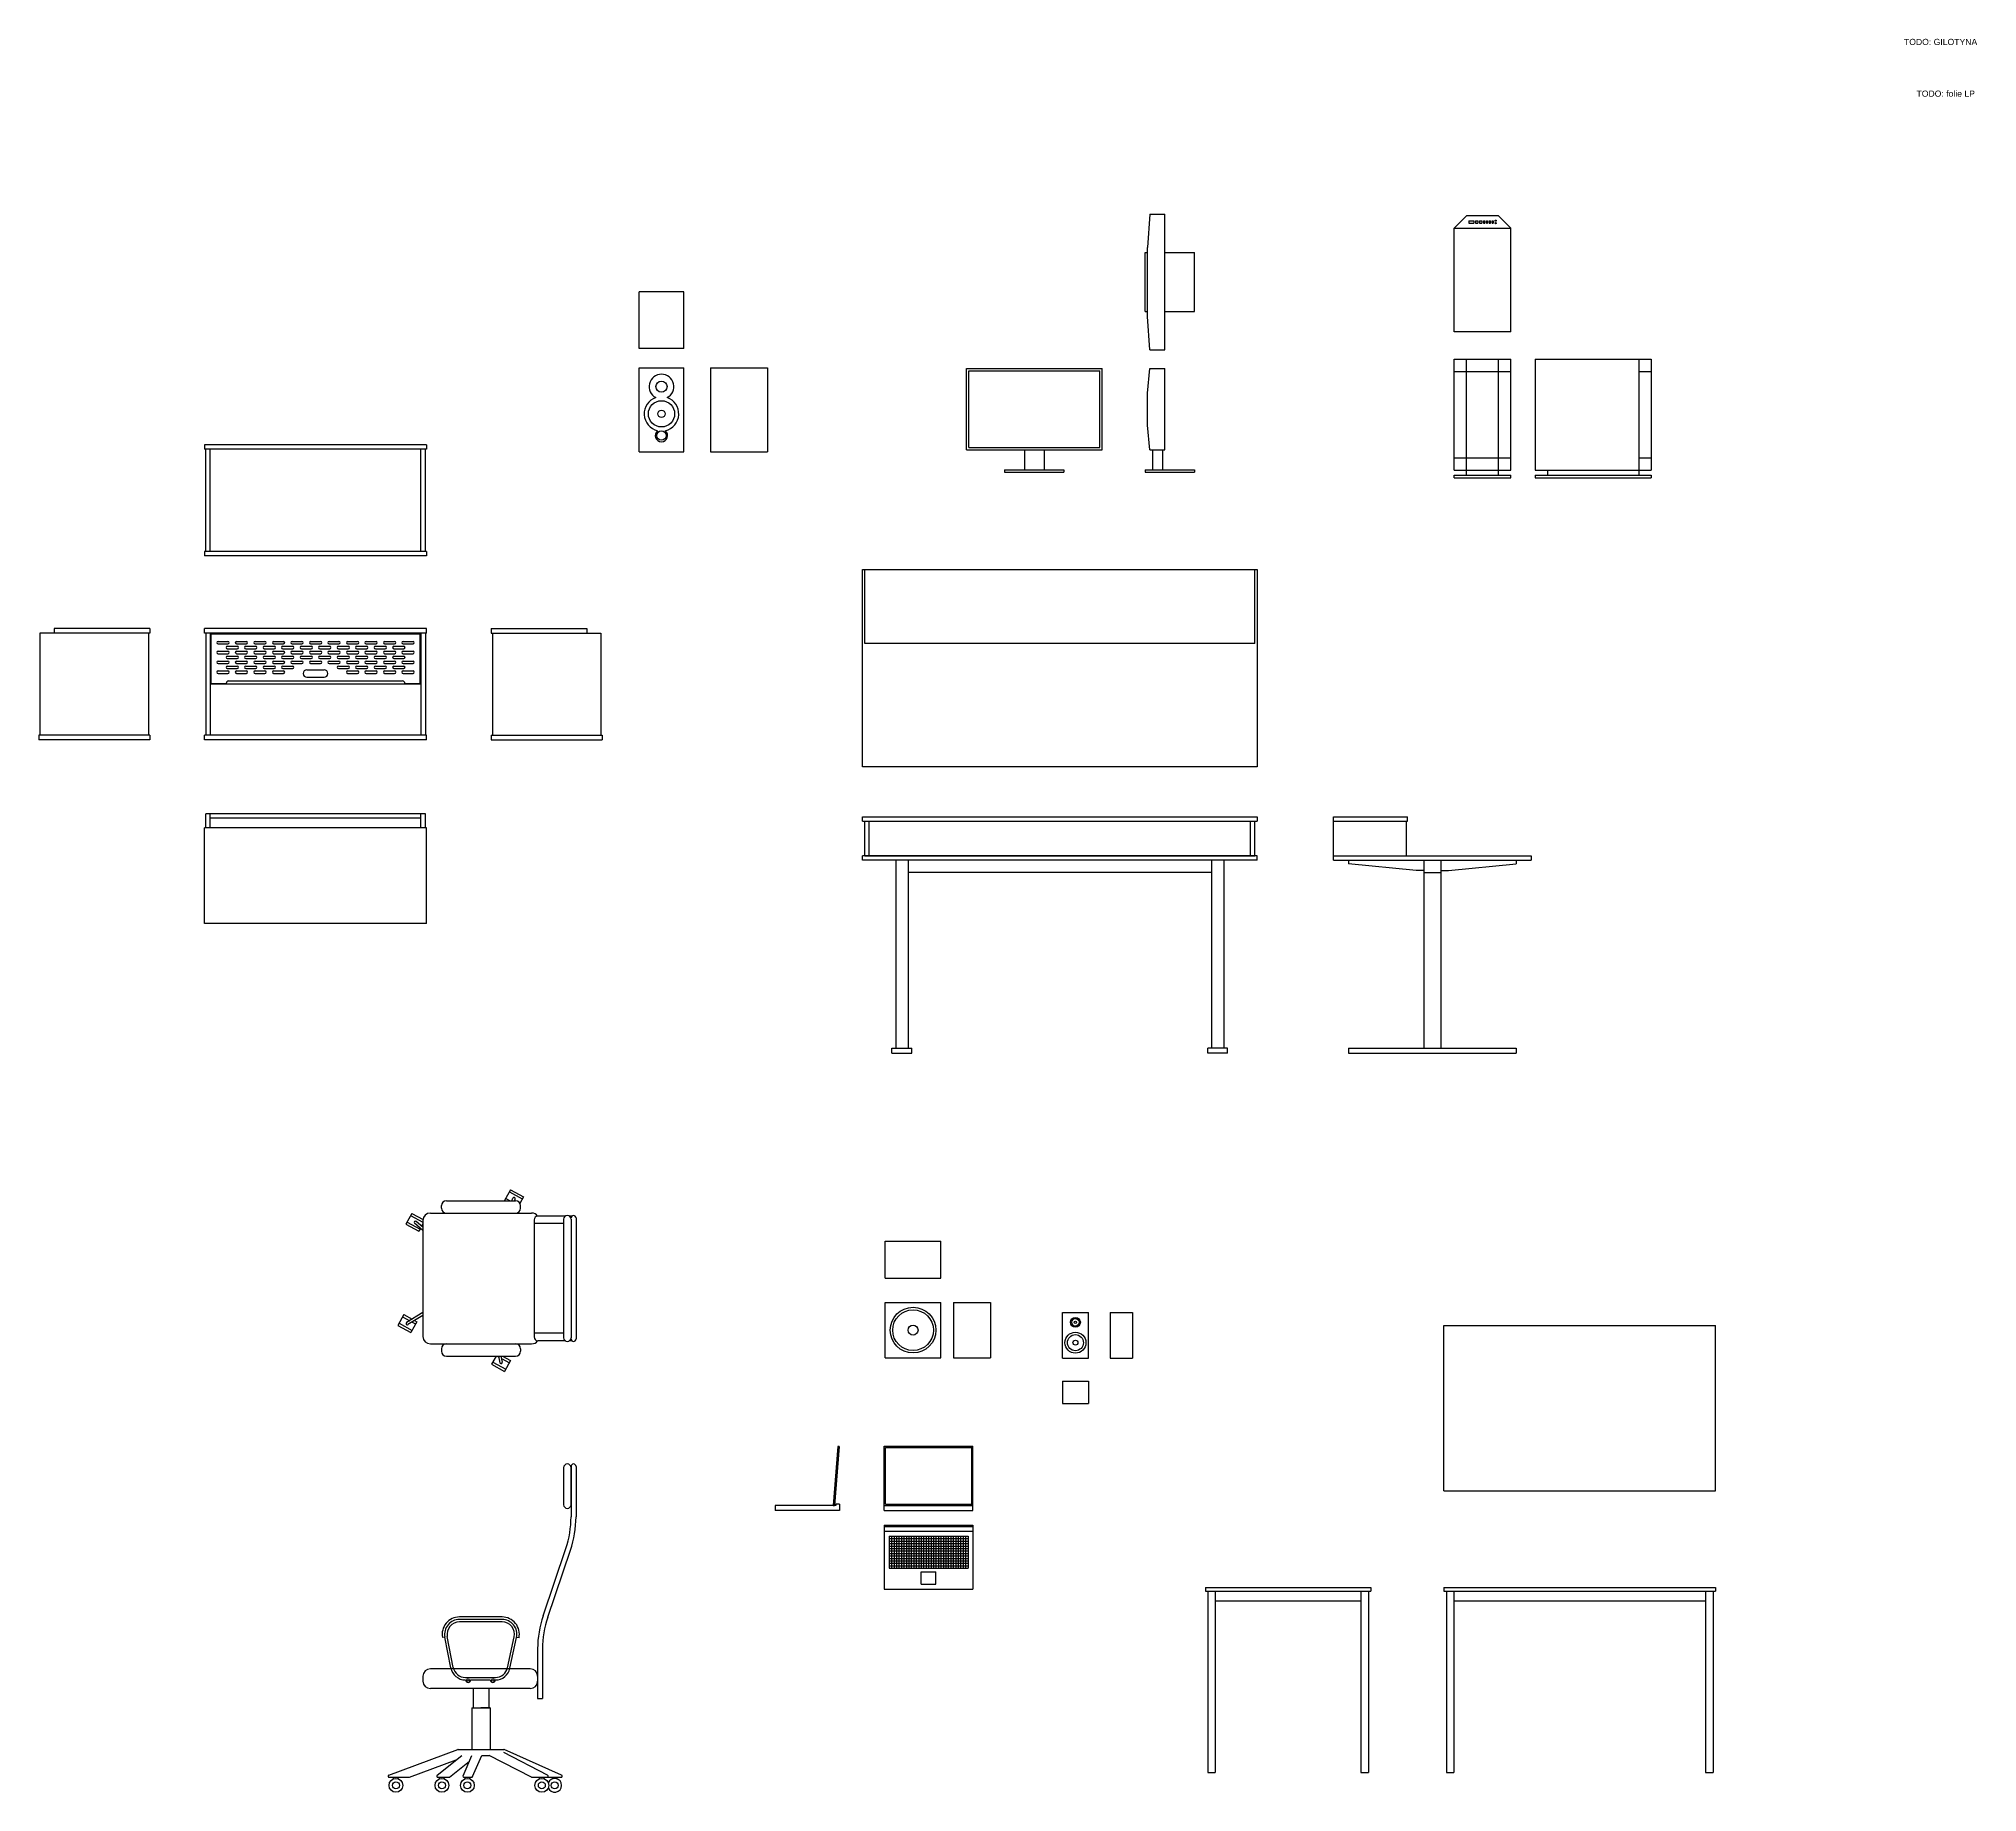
# Model space of a CAD drawing. Header units: millimetres. Extents: x 1528 to 3291, y 305 to 1763.
# Drawn here: x 1528 to 2313, y 305 to 1015 of the extents above; entities that cross this region are included whole.
import ezdxf

# ---------------------------------------------------------------- set-up
doc = ezdxf.new("R2010")
doc.units = ezdxf.units.MM

msp = doc.modelspace()

# ---------------------------------------------------------------- linework, layer by layer
for p, q in [((1977.93, 944.07), (1976.93, 930.57)), ((1977.93, 944.07), (1983.93, 944.07)), ((1983.93, 889.07), (1983.93, 944.07)), ((2101.14, 938.42), (2106.14, 943.42)), ((2119.14, 943.42), (2106.14, 943.42)), ((2119.14, 943.42), (2124.14, 938.42)), ((2101.14, 896.42), (2101.14, 938.42)), ((2101.14, 938.42), (2124.14, 938.42)), ((2107.09, 941.42), (2107.09, 940.42)), ((2107.09, 941.42), (2109.09, 941.42)), ((2107.09, 940.42), (2109.09, 940.42)), ((2109.09, 941.42), (2109.09, 940.42)), ((2109.75, 941.42), (2110.75, 941.42)), ((2109.75, 941.42), (2109.75, 940.42)), ((2109.75, 940.42), (2110.75, 940.42)), ((2110.75, 941.42), (2110.75, 940.42)), ((2111.4, 941.42), (2112.4, 941.42)), ((2111.4, 941.42), (2111.4, 940.42)), ((2111.4, 940.42), (2112.4, 940.42)), ((2112.4, 941.42), (2112.4, 940.42)), ((2113.06, 941.42), (2113.56, 941.42)), ((2113.06, 941.42), (2113.06, 940.42)), ((2113.06, 940.42), (2113.56, 940.42)), ((2113.56, 941.42), (2113.56, 940.42)), ((2114.22, 941.42), (2114.72, 941.42)), ((2114.22, 941.42), (2114.22, 940.42)), ((2114.22, 940.42), (2114.72, 940.42)), ((2114.72, 941.42), (2114.72, 940.42)), ((2115.37, 941.42), (2115.87, 941.42)), ((2115.37, 941.42), (2115.37, 940.42)), ((2115.37, 940.42), (2115.87, 940.42)), ((2115.87, 941.42), (2115.87, 940.42)), ((2116.53, 941.42), (2117.03, 941.42)), ((2116.53, 941.42), (2116.53, 940.42)), ((2116.53, 940.42), (2117.03, 940.42)), ((2117.03, 941.42), (2117.03, 940.42)), ((2124.14, 896.42), (2124.14, 938.42)), ((1975.93, 928.57), (1976.93, 928.57)), ((1975.93, 904.57), (1975.93, 928.57)), ((1976.93, 902.57), (1976.93, 930.57)), ((1983.93, 928.57), (1995.93, 928.57)), ((1995.93, 904.57), (1995.93, 928.57)), ((1771.01, 889.57), (1771.01, 912.57)), ((1789.01, 912.57), (1771.01, 912.57)), ((1789.01, 889.57), (1789.01, 912.57)), ((1975.93, 904.57), (1976.93, 904.57)), ((1983.93, 904.57), (1995.93, 904.57)), ((1977.93, 889.07), (1976.93, 902.57)), ((2124.14, 896.42), (2101.14, 896.42)), ((1789.01, 889.57), (1771.01, 889.57)), ((1977.93, 889.07), (1983.93, 889.07)), ((1771.01, 847.81), (1771.01, 881.81)), ((1771.01, 881.81), (1789.01, 881.81)), ((1789.01, 847.81), (1789.01, 881.81)), ((1799.91, 881.81), (1822.91, 881.81)), ((1799.91, 881.81), (1799.91, 847.81)), ((1822.91, 881.81), (1822.91, 847.81)), ((1903.54, 848.52), (1903.54, 881.52)), ((1903.54, 881.52), (1958.54, 881.52)), ((1904.54, 849.52), (1904.54, 880.52)), ((1904.54, 880.52), (1957.54, 880.52)), ((1957.54, 849.52), (1957.54, 880.52)), ((1958.54, 848.52), (1958.54, 881.52)), ((1976.93, 871.52), (1977.93, 881.52)), ((1977.93, 881.52), (1983.93, 881.52)), ((1983.93, 848.52), (1983.93, 881.52)), ((2101.14, 885.27), (2124.14, 885.27)), ((2101.14, 840.27), (2101.14, 885.27)), ((2101.14, 880.27), (2124.14, 880.27)), ((2106.14, 840.27), (2106.14, 885.27)), ((2119.14, 840.27), (2119.14, 885.27)), ((2124.14, 840.27), (2124.14, 885.27)), ((2134, 885.27), (2181, 885.27)), ((2134, 885.27), (2134, 840.27)), ((2176, 885.27), (2176, 838.27)), ((2176, 880.27), (2181, 880.27)), ((2181, 885.27), (2181, 840.27)), ((1976.93, 858.52), (1976.93, 871.52)), ((1977.93, 848.52), (1976.93, 858.52)), ((1684.85, 850.62), (1594.85, 850.62)), ((1594.85, 850.62), (1594.85, 848.82)), ((1684.85, 848.82), (1594.85, 848.82)), ((1595.35, 807.42), (1595.35, 848.82)), ((1597.15, 807.42), (1597.15, 848.82)), ((1682.55, 807.42), (1682.55, 848.82)), ((1684.35, 807.42), (1684.35, 848.82)), ((1684.85, 850.62), (1684.85, 848.82)), ((1903.54, 848.52), (1958.54, 848.52)), ((1904.54, 849.52), (1957.54, 849.52)), ((1927.04, 848.52), (1927.04, 840.52)), ((1935.04, 848.52), (1935.04, 840.52)), ((1977.93, 848.52), (1983.93, 848.52)), ((1978.93, 848.52), (1978.93, 840.52)), ((1982.93, 848.52), (1982.93, 840.52)), ((1771.01, 847.81), (1789.01, 847.81)), ((1799.91, 847.81), (1822.91, 847.81)), ((1919.04, 840.52), (1919.04, 839.52)), ((1919.04, 840.52), (1943.04, 840.52)), ((1943.04, 840.52), (1943.04, 839.52)), ((1975.93, 840.52), (1995.93, 840.52)), ((1975.93, 840.52), (1975.93, 839.52)), ((1995.93, 840.52), (1995.93, 839.52)), ((2101.14, 845.27), (2124.14, 845.27)), ((2176, 845.27), (2181, 845.27)), ((1919.04, 839.52), (1943.04, 839.52)), ((1975.93, 839.52), (1995.93, 839.52)), ((2101.14, 840.27), (2124.14, 840.27)), ((2101.14, 837.27), (2101.14, 838.27)), ((2101.14, 838.27), (2124.14, 838.27)), ((2101.14, 837.27), (2124.14, 837.27)), ((2106.14, 838.27), (2106.14, 840.27)), ((2119.14, 838.27), (2119.14, 840.27)), ((2124.14, 837.27), (2124.14, 838.27)), ((2134, 840.27), (2181, 840.27)), ((2134, 838.27), (2181, 838.27)), ((2134, 838.27), (2134, 837.27)), ((2134, 837.27), (2181, 837.27)), ((2139, 840.27), (2139, 838.27)), ((2181, 838.27), (2181, 837.27)), ((1684.85, 807.42), (1594.85, 807.42)), ((1594.85, 807.42), (1594.85, 805.62)), ((1684.85, 805.62), (1594.85, 805.62)), ((1684.85, 807.42), (1684.85, 805.62)), ((1861.39, 800.11), (2021.39, 800.11)), ((1861.39, 720.11), (1861.39, 800.11)), ((1861.39, 770.11), (1861.39, 800.11)), ((1861.39, 800.11), (2021.39, 800.11)), ((1862.39, 770.11), (1862.39, 800.11)), ((2020.39, 770.11), (2020.39, 800.11)), ((2021.39, 800.11), (2021.39, 720.11)), ((2021.39, 800.11), (2021.39, 770.11)), ((1572.72, 774.32), (1528.22, 774.32)), ((1528.22, 774.32), (1528.22, 732.92)), ((1572.72, 776.12), (1533.92, 776.12)), ((1533.92, 776.12), (1533.92, 774.32)), ((1572.22, 774.32), (1572.22, 732.92)), ((1572.72, 776.12), (1572.72, 774.32)), ((1684.85, 776.12), (1594.85, 776.12)), ((1594.85, 774.32), (1594.85, 776.12)), ((1684.85, 774.32), (1594.85, 774.32)), ((1595.35, 774.32), (1595.35, 732.92)), ((1597.15, 774.32), (1597.15, 732.92)), ((1597.45, 774.02), (1597.45, 753.92)), ((1682.25, 774.02), (1597.45, 774.02)), ((1597.45, 774.02), (1682.25, 774.02)), ((1597.45, 753.92), (1597.45, 774.02)), ((1600.35, 770.97), (1604.35, 770.97)), ((1600.35, 769.97), (1604.35, 769.97)), ((1607.85, 770.97), (1611.85, 770.97)), ((1607.85, 769.97), (1611.85, 769.97)), ((1615.35, 770.97), (1619.35, 770.97)), ((1615.35, 769.97), (1619.35, 769.97)), ((1622.85, 770.97), (1626.85, 770.97)), ((1622.85, 769.97), (1626.85, 769.97)), ((1630.35, 770.97), (1634.35, 770.97)), ((1630.35, 769.97), (1634.35, 769.97)), ((1637.85, 770.97), (1641.85, 770.97)), ((1637.85, 769.97), (1641.85, 769.97)), ((1645.35, 770.97), (1649.35, 770.97)), ((1645.35, 769.97), (1649.35, 769.97)), ((1652.85, 770.97), (1656.85, 770.97)), ((1652.85, 769.97), (1656.85, 769.97)), ((1660.35, 770.97), (1664.35, 770.97)), ((1660.35, 769.97), (1664.35, 769.97)), ((1667.85, 770.97), (1671.85, 770.97)), ((1667.85, 769.97), (1671.85, 769.97)), ((1675.35, 770.97), (1679.35, 770.97)), ((1675.35, 769.97), (1679.35, 769.97)), ((1682.25, 753.92), (1682.25, 774.02)), ((1682.55, 774.32), (1682.55, 732.92)), ((1684.35, 774.32), (1684.35, 732.92)), ((1684.85, 774.32), (1684.85, 776.12)), ((1710.99, 776.12), (1749.79, 776.12)), ((1710.99, 776.12), (1710.99, 774.32)), ((1710.99, 774.32), (1755.49, 774.32)), ((1711.49, 774.32), (1711.49, 732.92)), ((1749.79, 776.12), (1749.79, 774.32)), ((1755.49, 774.32), (1755.49, 732.92)), ((2020.39, 770.11), (1862.39, 770.11)), ((1600.35, 766.97), (1604.35, 766.97)), ((1600.35, 765.97), (1604.35, 765.97)), ((1600.35, 762.97), (1604.35, 762.97)), ((1600.35, 761.97), (1604.35, 761.97)), ((1604.1, 768.97), (1608.1, 768.97)), ((1604.1, 767.97), (1608.1, 767.97)), ((1604.1, 764.97), (1608.1, 764.97)), ((1604.1, 763.97), (1608.1, 763.97)), ((1607.85, 766.97), (1611.85, 766.97)), ((1607.85, 765.97), (1611.85, 765.97)), ((1607.85, 762.97), (1611.85, 762.97)), ((1607.85, 761.97), (1611.85, 761.97)), ((1611.6, 768.97), (1615.6, 768.97)), ((1611.6, 767.97), (1615.6, 767.97)), ((1611.6, 764.97), (1615.6, 764.97)), ((1611.6, 763.97), (1615.6, 763.97)), ((1615.35, 766.97), (1619.35, 766.97)), ((1615.35, 765.97), (1619.35, 765.97)), ((1615.35, 762.97), (1619.35, 762.97)), ((1615.35, 761.97), (1619.35, 761.97)), ((1619.1, 768.97), (1623.1, 768.97)), ((1619.1, 767.97), (1623.1, 767.97)), ((1619.1, 764.97), (1623.1, 764.97)), ((1619.1, 763.97), (1623.1, 763.97)), ((1622.85, 766.97), (1626.85, 766.97)), ((1622.85, 765.97), (1626.85, 765.97)), ((1622.85, 762.97), (1626.85, 762.97)), ((1622.85, 761.97), (1626.85, 761.97)), ((1626.6, 768.97), (1630.6, 768.97)), ((1626.6, 767.97), (1630.6, 767.97)), ((1626.6, 764.97), (1630.6, 764.97)), ((1626.6, 763.97), (1630.6, 763.97)), ((1630.35, 766.97), (1634.35, 766.97)), ((1630.35, 765.97), (1634.35, 765.97)), ((1630.35, 762.97), (1634.35, 762.97)), ((1630.35, 761.97), (1634.35, 761.97)), ((1634.1, 768.97), (1638.1, 768.97)), ((1634.1, 767.97), (1638.1, 767.97)), ((1634.1, 764.97), (1638.1, 764.97)), ((1634.1, 763.97), (1638.1, 763.97)), ((1637.85, 766.97), (1641.85, 766.97)), ((1637.85, 765.97), (1641.85, 765.97)), ((1637.85, 762.97), (1641.85, 762.97)), ((1637.85, 761.97), (1641.85, 761.97)), ((1641.6, 768.97), (1645.6, 768.97)), ((1641.6, 767.97), (1645.6, 767.97)), ((1641.6, 764.97), (1645.6, 764.97)), ((1641.6, 763.97), (1645.6, 763.97)), ((1645.35, 766.97), (1649.35, 766.97)), ((1645.35, 765.97), (1649.35, 765.97)), ((1645.35, 762.97), (1649.35, 762.97)), ((1645.35, 761.97), (1649.35, 761.97)), ((1649.1, 768.97), (1653.1, 768.97)), ((1649.1, 767.97), (1653.1, 767.97)), ((1649.1, 764.97), (1653.1, 764.97)), ((1649.1, 763.97), (1653.1, 763.97)), ((1652.85, 766.97), (1656.85, 766.97)), ((1652.85, 765.97), (1656.85, 765.97)), ((1652.85, 762.97), (1656.85, 762.97)), ((1652.85, 761.97), (1656.85, 761.97)), ((1656.6, 768.97), (1660.6, 768.97)), ((1656.6, 767.97), (1660.6, 767.97)), ((1656.6, 764.97), (1660.6, 764.97)), ((1656.6, 763.97), (1660.6, 763.97)), ((1660.35, 766.97), (1664.35, 766.97)), ((1660.35, 765.97), (1664.35, 765.97)), ((1660.35, 762.97), (1664.35, 762.97)), ((1660.35, 761.97), (1664.35, 761.97)), ((1664.1, 768.97), (1668.1, 768.97)), ((1664.1, 767.97), (1668.1, 767.97)), ((1664.1, 764.97), (1668.1, 764.97)), ((1664.1, 763.97), (1668.1, 763.97)), ((1667.85, 766.97), (1671.85, 766.97)), ((1667.85, 765.97), (1671.85, 765.97)), ((1667.85, 762.97), (1671.85, 762.97)), ((1667.85, 761.97), (1671.85, 761.97)), ((1671.6, 768.97), (1675.6, 768.97)), ((1671.6, 767.97), (1675.6, 767.97)), ((1671.6, 764.97), (1675.6, 764.97)), ((1671.6, 763.97), (1675.6, 763.97)), ((1675.35, 766.97), (1679.35, 766.97)), ((1675.35, 765.97), (1679.35, 765.97)), ((1675.35, 762.97), (1679.35, 762.97)), ((1675.35, 761.97), (1679.35, 761.97)), ((1600.35, 758.97), (1604.35, 758.97)), ((1600.35, 757.97), (1604.35, 757.97)), ((1604.1, 760.97), (1608.1, 760.97)), ((1604.1, 759.97), (1608.1, 759.97)), ((1604.65, 754.92), (1675.05, 754.92)), ((1607.85, 758.97), (1611.85, 758.97)), ((1607.85, 757.97), (1611.85, 757.97)), ((1611.6, 760.97), (1615.6, 760.97)), ((1611.6, 759.97), (1615.6, 759.97)), ((1615.35, 758.97), (1619.35, 758.97)), ((1615.35, 757.97), (1619.35, 757.97)), ((1619.1, 760.97), (1623.1, 760.97)), ((1619.1, 759.97), (1623.1, 759.97)), ((1622.85, 758.97), (1626.85, 758.97)), ((1622.85, 757.97), (1626.85, 757.97)), ((1626.6, 760.97), (1630.6, 760.97)), ((1626.6, 759.97), (1630.6, 759.97)), ((1636.35, 756.42), (1643.35, 756.42)), ((1636.36, 759.42), (1643.36, 759.42)), ((1649.1, 760.97), (1653.1, 760.97)), ((1649.1, 759.97), (1653.1, 759.97)), ((1652.85, 758.97), (1656.85, 758.97)), ((1652.85, 757.97), (1656.85, 757.97)), ((1656.6, 760.97), (1660.6, 760.97)), ((1656.6, 759.97), (1660.6, 759.97)), ((1660.35, 758.97), (1664.35, 758.97)), ((1660.35, 757.97), (1664.35, 757.97)), ((1664.1, 760.97), (1668.1, 760.97)), ((1664.1, 759.97), (1668.1, 759.97)), ((1667.85, 758.97), (1671.85, 758.97)), ((1667.85, 757.97), (1671.85, 757.97)), ((1671.6, 760.97), (1675.6, 760.97)), ((1671.6, 759.97), (1675.6, 759.97)), ((1675.35, 758.97), (1679.35, 758.97)), ((1675.35, 757.97), (1679.35, 757.97)), ((1682.55, 753.62), (1597.15, 753.62)), ((1597.45, 753.92), (1603.65, 753.92)), ((1676.05, 753.92), (1682.25, 753.92)), ((1527.72, 732.92), (1527.72, 731.12)), ((1572.72, 732.92), (1527.72, 732.92)), ((1572.72, 731.12), (1527.72, 731.12)), ((1572.72, 732.92), (1572.72, 731.12)), ((1684.85, 732.92), (1594.85, 732.92)), ((1594.85, 731.12), (1594.85, 732.92)), ((1684.85, 731.12), (1594.85, 731.12)), ((1684.85, 731.12), (1684.85, 732.92)), ((1710.99, 732.92), (1755.99, 732.92)), ((1710.99, 732.92), (1710.99, 731.12)), ((1710.99, 731.12), (1755.99, 731.12)), ((1755.99, 732.92), (1755.99, 731.12)), ((2021.39, 720.11), (1861.39, 720.11)), ((1595.35, 695.42), (1595.35, 701.12)), ((1684.35, 701.12), (1595.35, 701.12)), ((1597.15, 695.42), (1597.15, 701.12)), ((1682.55, 699.32), (1597.15, 699.32)), ((1682.55, 695.42), (1682.55, 701.12)), ((1684.35, 695.42), (1684.35, 701.12)), ((1861.39, 699.92), (2021.39, 699.92)), ((1861.39, 698.12), (1861.39, 699.92)), ((2021.39, 699.92), (2021.39, 698.12)), ((2052.31, 684.12), (2052.31, 699.92)), ((2052.31, 699.92), (2082.31, 699.92)), ((2082.31, 698.12), (2082.31, 699.92)), ((1594.85, 656.62), (1594.85, 695.42)), ((1684.85, 695.42), (1594.85, 695.42)), ((1684.85, 656.62), (1684.85, 695.42)), ((1861.39, 698.12), (2021.39, 698.12)), ((1862.39, 684.12), (1862.39, 698.12)), ((1862.39, 684.12), (1862.39, 698.12)), ((1864.19, 684.12), (1864.19, 698.12)), ((2018.59, 684.12), (2018.59, 698.12)), ((2020.39, 684.12), (2020.39, 698.12)), ((2052.31, 698.12), (2082.31, 698.12)), ((2081.81, 684.12), (2081.81, 698.12)), ((2021.39, 684.12), (1861.39, 684.12)), ((1861.39, 682.32), (1861.39, 684.12)), ((1862.39, 684.12), (2020.39, 684.12)), ((2021.39, 682.32), (2021.39, 684.12)), ((2052.31, 682.32), (2052.31, 684.12)), ((2052.31, 684.12), (2132.31, 684.12)), ((2132.31, 684.12), (2132.31, 682.32)), ((2021.39, 682.32), (1861.39, 682.32)), ((1874.89, 682.32), (1874.89, 606.12)), ((1879.89, 682.32), (1879.89, 606.12)), ((2002.89, 677.32), (1879.89, 677.32)), ((2002.89, 682.32), (2002.89, 606.12)), ((2007.89, 682.32), (2007.89, 606.12)), ((2052.31, 682.32), (2132.31, 682.32)), ((2058.31, 682.32), (2058.31, 680.82)), ((2085.81, 678.12), (2058.31, 680.82)), ((2088.81, 678.12), (2085.81, 678.12)), ((2088.81, 682.32), (2088.81, 606.12)), ((2088.81, 677.32), (2095.81, 677.32)), ((2095.81, 682.32), (2095.81, 606.12)), ((2095.81, 678.12), (2098.81, 678.12)), ((2098.81, 678.12), (2126.31, 680.82)), ((2126.31, 682.32), (2126.31, 680.82)), ((1684.85, 656.62), (1594.85, 656.62)), ((1873.39, 606.12), (1881.39, 606.12)), ((1873.39, 604.12), (1873.39, 606.12)), ((1881.39, 604.12), (1881.39, 606.12)), ((2009.39, 606.12), (2001.39, 606.12)), ((2001.39, 604.12), (2001.39, 606.12)), ((2009.39, 604.12), (2009.39, 606.12)), ((2058.31, 606.12), (2058.31, 604.12)), ((2058.31, 606.12), (2126.31, 606.12)), ((2126.31, 606.12), (2126.31, 604.12)), ((1873.39, 604.12), (1881.39, 604.12)), ((2009.39, 604.12), (2001.39, 604.12)), ((2058.31, 604.12), (2126.31, 604.12)), ((1690.88, 541.32), (1690.88, 542.32)), ((1692.88, 544.32), (1720.88, 544.32)), ((1718.85, 548.79), (1716.45, 544.4)), ((1716.45, 544.4), (1716.59, 544.32)), ((1716.93, 545.28), (1718.67, 544.32)), ((1718.37, 547.91), (1723.63, 545.03)), ((1718.85, 548.79), (1724.11, 545.91)), ((1719.39, 544.32), (1719.82, 545.35)), ((1720.48, 544.32), (1720.74, 544.96)), ((1724.11, 545.91), (1722.65, 543.24)), ((1722.88, 541.32), (1722.88, 542.32)), ((1678.83, 539.19), (1676.44, 534.8)), ((1676.44, 534.8), (1681.7, 531.93)), ((1676.92, 535.68), (1682.18, 532.8)), ((1678.36, 538.31), (1683.38, 535.57)), ((1678.83, 539.19), (1683.4, 536.7)), ((1683.38, 532.25), (1679.94, 535.18)), ((1683.38, 533.56), (1680.59, 535.94)), ((1683.38, 534.99), (1682.84, 534.02)), ((1683.38, 536.32), (1683.38, 489.32)), ((1686.38, 539.32), (1727.38, 539.32)), ((1692.88, 539.32), (1720.88, 539.32)), ((1728.38, 536.53), (1728.38, 489.11)), ((1740.38, 535.03), (1728.38, 535.03)), ((1740.99, 538.03), (1729.88, 538.03)), ((1740.38, 536.82), (1740.38, 488.82)), ((1741.88, 538.32), (1741.88, 538.32)), ((1743.67, 538.03), (1742.77, 538.03)), ((1743.38, 536.82), (1743.38, 488.82)), ((1743.38, 536.82), (1743.38, 488.82)), ((1744.38, 538.32), (1744.38, 538.32)), ((1745.38, 537.32), (1745.38, 488.32)), ((1682.35, 533.12), (1681.7, 531.93)), ((1870.69, 527.89), (1893.19, 527.89)), ((1870.69, 512.89), (1870.69, 527.89)), ((1893.19, 512.89), (1893.19, 527.89)), ((1870.69, 512.89), (1893.19, 512.89)), ((1870.69, 480.64), (1870.69, 503.14)), ((1870.69, 503.14), (1893.19, 503.14)), ((1893.19, 480.64), (1893.19, 503.14)), ((1898.33, 503.14), (1913.33, 503.14)), ((1898.33, 503.14), (1898.33, 480.64)), ((1913.33, 503.14), (1913.33, 480.64)), ((1675.6, 498.17), (1673.2, 493.79)), ((1675.12, 497.3), (1678, 495.72)), ((1675.6, 498.17), (1678.98, 496.32)), ((1683.38, 499.02), (1676.77, 494.97)), ((1683.38, 497.84), (1677.29, 494.12)), ((1680.86, 495.3), (1678.46, 490.91)), ((1679.01, 495.17), (1680.38, 494.42)), ((1679.99, 495.77), (1680.86, 495.3)), ((1942.47, 480.55), (1942.47, 499.05)), ((1942.47, 499.05), (1952.97, 499.05)), ((1952.97, 480.55), (1952.97, 499.05)), ((1961.81, 499.05), (1970.81, 499.05)), ((1961.81, 499.05), (1961.81, 480.55)), ((1970.81, 499.05), (1970.81, 480.55)), ((1673.2, 493.79), (1678.46, 490.91)), ((1673.68, 494.66), (1678.94, 491.79)), ((1740.38, 490.61), (1728.38, 490.61)), ((1740.99, 487.61), (1729.88, 487.61)), ((1741.88, 487.32), (1741.88, 487.32)), ((1743.67, 487.61), (1742.77, 487.61)), ((1744.38, 487.32), (1744.38, 487.32)), ((2097.03, 426.72), (2097.03, 493.72)), ((2097.03, 493.72), (2207.03, 493.72)), ((2207.03, 426.72), (2207.03, 493.72)), ((1686.38, 486.32), (1727.38, 486.32)), ((1690.88, 484.32), (1690.88, 483.32)), ((1692.88, 486.32), (1720.88, 486.32)), ((1692.88, 481.32), (1720.88, 481.32)), ((1713.01, 481.32), (1711.21, 478.03)), ((1713.53, 481.32), (1713.98, 481.08)), ((1713.92, 481.32), (1714.55, 478.67)), ((1714.95, 481.32), (1715.53, 478.9)), ((1715.16, 480.43), (1718.39, 478.66)), ((1715.61, 481.32), (1718.87, 479.54)), ((1718.87, 479.54), (1716.47, 475.15)), ((1722.88, 484.32), (1722.88, 483.32)), ((1870.69, 480.64), (1893.19, 480.64)), ((1898.33, 480.64), (1913.33, 480.64)), ((1942.47, 480.55), (1952.97, 480.55)), ((1961.81, 480.55), (1970.81, 480.55)), ((1711.21, 478.03), (1716.47, 475.15)), ((1711.69, 478.91), (1716.95, 476.03)), ((1942.47, 471.2), (1942.47, 462.2)), ((1942.47, 471.2), (1952.97, 471.2)), ((1952.97, 471.2), (1952.97, 462.2)), ((1942.47, 462.2), (1952.97, 462.2)), ((1851.47, 444.79), (1849.59, 420.86)), ((1851.96, 444.75), (1850.09, 420.82)), ((1851.96, 444.75), (1851.47, 444.79)), ((1870.22, 418.82), (1870.22, 444.82)), ((1870.22, 444.82), (1906.22, 444.82)), ((1870.72, 421.32), (1870.72, 444.32)), ((1870.72, 444.32), (1905.72, 444.32)), ((1905.72, 421.32), (1905.72, 444.32)), ((1906.22, 418.82), (1906.22, 444.82)), ((1740.38, 436.15), (1740.38, 421.15)), ((1741.88, 437.65), (1741.88, 437.65)), ((1743.38, 436.65), (1743.38, 416.23)), ((1743.38, 421.15), (1743.38, 436.15)), ((1745.38, 436.65), (1745.38, 416.23)), ((2097.03, 426.72), (2207.03, 426.72)), ((1741.88, 419.65), (1741.88, 419.65)), ((1850.59, 420.82), (1826.09, 420.82)), ((1826.09, 420.82), (1826.09, 418.82)), ((1852.09, 418.82), (1826.09, 418.82)), ((1849.59, 420.86), (1850.09, 420.82)), ((1852.09, 421.32), (1850.59, 421.32)), ((1850.59, 421.32), (1850.59, 420.82)), ((1852.09, 421.32), (1852.09, 418.82)), ((1870.22, 420.82), (1906.22, 420.82)), ((1870.22, 418.82), (1906.22, 418.82)), ((1870.72, 421.32), (1905.72, 421.32)), ((1870.22, 412.9), (1870.22, 386.9)), ((1870.22, 412.9), (1906.22, 412.9)), ((1870.22, 412.78), (1906.22, 412.78)), ((1870.22, 412.28), (1906.22, 412.28)), ((1870.22, 410.4), (1906.22, 410.4)), ((1872.22, 408.4), (1904.22, 408.4)), ((1872.22, 408.4), (1872.22, 395.4)), ((1873.22, 408.4), (1873.22, 395.4)), ((1874.22, 408.4), (1874.22, 395.4)), ((1875.22, 408.4), (1875.22, 395.4)), ((1876.22, 408.4), (1876.22, 395.4)), ((1877.22, 408.4), (1877.22, 395.4)), ((1878.22, 408.4), (1878.22, 395.4)), ((1879.22, 408.4), (1879.22, 395.4)), ((1880.22, 408.4), (1880.22, 395.4)), ((1881.22, 408.4), (1881.22, 395.4)), ((1882.22, 408.4), (1882.22, 395.4)), ((1883.22, 408.4), (1883.22, 395.4)), ((1884.22, 408.4), (1884.22, 395.4)), ((1885.22, 408.4), (1885.22, 395.4)), ((1886.22, 408.4), (1886.22, 395.4)), ((1887.22, 408.4), (1887.22, 395.4)), ((1888.22, 408.4), (1888.22, 395.4)), ((1889.22, 408.4), (1889.22, 395.4)), ((1890.22, 408.4), (1890.22, 395.4)), ((1891.22, 408.4), (1891.22, 395.4)), ((1892.22, 408.4), (1892.22, 395.4)), ((1893.22, 408.4), (1893.22, 395.4)), ((1894.22, 408.4), (1894.22, 395.4)), ((1895.22, 408.4), (1895.22, 395.4)), ((1896.22, 408.4), (1896.22, 395.4)), ((1897.22, 408.4), (1897.22, 395.4)), ((1898.22, 408.4), (1898.22, 395.4)), ((1899.22, 408.4), (1899.22, 395.4)), ((1900.22, 408.4), (1900.22, 395.4)), ((1901.22, 408.4), (1901.22, 395.4)), ((1902.22, 408.4), (1902.22, 395.4)), ((1903.22, 408.4), (1903.22, 395.4)), ((1904.22, 408.4), (1904.22, 395.4)), ((1906.22, 412.9), (1906.22, 386.9)), ((1732.06, 376.19), (1741.27, 403.41)), ((1733.95, 375.55), (1743.16, 402.77)), ((1872.22, 407.4), (1904.22, 407.4)), ((1872.22, 406.4), (1904.22, 406.4)), ((1872.22, 405.4), (1904.22, 405.4)), ((1872.22, 404.4), (1904.22, 404.4)), ((1872.22, 403.4), (1904.22, 403.4)), ((1872.22, 402.4), (1904.22, 402.4)), ((1872.22, 401.4), (1904.22, 401.4)), ((1872.22, 400.4), (1904.22, 400.4)), ((1872.22, 399.4), (1904.22, 399.4)), ((1872.22, 398.4), (1904.22, 398.4)), ((1872.22, 397.4), (1904.22, 397.4)), ((1872.22, 396.4), (1904.22, 396.4)), ((1872.22, 395.4), (1904.22, 395.4)), ((1885.22, 393.9), (1891.22, 393.9)), ((1885.22, 388.9), (1885.22, 393.9)), ((1891.22, 388.9), (1891.22, 393.9)), ((1870.22, 386.9), (1906.22, 386.9)), ((1885.22, 388.9), (1891.22, 388.9)), ((2000.4, 387.65), (2000.4, 386.15)), ((2000.4, 387.65), (2067.4, 387.65)), ((2000.4, 386.15), (2067.4, 386.15)), ((2001.4, 386.15), (2001.4, 312.65)), ((2004.4, 386.15), (2004.4, 312.65)), ((2063.4, 386.15), (2063.4, 312.65)), ((2066.4, 386.15), (2066.4, 312.65)), ((2067.4, 387.65), (2067.4, 386.15)), ((2097.03, 387.65), (2097.03, 386.15)), ((2097.03, 387.65), (2207.03, 387.65)), ((2097.03, 386.15), (2207.03, 386.15)), ((2098.03, 386.15), (2098.03, 312.65)), ((2101.03, 386.15), (2101.03, 312.65)), ((2203.03, 386.15), (2203.03, 312.65)), ((2206.03, 386.15), (2206.03, 312.65)), ((2207.03, 387.65), (2207.03, 386.15)), ((2004.4, 382.15), (2063.4, 382.15)), ((2101.03, 382.15), (2203.03, 382.15)), ((1715.45, 375.65), (1698.15, 375.65)), ((1715.45, 374.65), (1698.15, 374.65)), ((1715.45, 373.65), (1698.15, 373.65)), ((1692.26, 367.51), (1691.27, 367.32)), ((1694.67, 355.01), (1692.26, 367.51)), ((1695.65, 355.2), (1693.24, 367.7)), ((1717.65, 355.1), (1720.34, 367.6)), ((1718.63, 354.89), (1721.32, 367.39)), ((1722.29, 367.18), (1721.32, 367.39)), ((1729.84, 362.73), (1729.84, 342.65)), ((1731.84, 362.73), (1731.84, 342.65)), ((1726.84, 354.65), (1686.38, 354.65)), ((1683.38, 351.65), (1683.38, 349.65)), ((1726.84, 346.65), (1686.38, 346.65)), ((1700.56, 351.15), (1712.76, 351.15)), ((1700.56, 350.15), (1700.66, 350.15)), ((1702.66, 350.15), (1710.66, 350.15)), ((1703.66, 346.65), (1703.66, 338.89)), ((1710.1, 346.65), (1710.1, 338.89)), ((1712.66, 350.15), (1712.76, 350.15)), ((1729.84, 351.65), (1729.84, 349.65)), ((1703.16, 338.89), (1710.6, 338.89)), ((1703.16, 338.89), (1703.16, 321.97)), ((1710.6, 338.89), (1706.88, 338.89)), ((1710.6, 338.89), (1710.6, 321.97)), ((1729.84, 342.65), (1731.84, 342.65)), ((1669.51, 311.59), (1697.5, 321.94)), ((1677.87, 310.72), (1696.83, 317.73)), ((1689.11, 311.52), (1699.14, 319.59)), ((1694.14, 310.79), (1702.18, 317.27)), ((1697.66, 321.97), (1716.08, 321.97)), ((1699.62, 311.34), (1703.19, 319.59)), ((1703.51, 310.97), (1707.24, 319.59)), ((1707.24, 319.59), (1710.25, 319.59)), ((1727.39, 310.74), (1710.25, 319.59)), ((1733.89, 311.57), (1716.18, 320.72)), ((1739.52, 311.58), (1716.27, 321.93)), ((1669.67, 310.69), (1677.71, 310.69)), ((1671.5, 310.69), (1673.36, 310.69)), ((1671.5, 310.07), (1671.5, 310.69)), ((1673.36, 310.07), (1673.36, 310.69)), ((1689.4, 310.69), (1693.85, 310.69)), ((1690.12, 310.69), (1691.98, 310.69)), ((1690.12, 310.07), (1690.12, 310.69)), ((1691.98, 310.07), (1691.98, 310.69)), ((1700.05, 310.69), (1703.09, 310.69)), ((1700.44, 310.69), (1702.3, 310.69)), ((1700.44, 310.07), (1700.44, 310.69)), ((1702.3, 310.07), (1702.3, 310.69)), ((1727.6, 310.69), (1739.33, 310.69)), ((1727.6, 310.69), (1733.68, 310.69)), ((1730.61, 310.69), (1732.47, 310.69)), ((1730.61, 310.07), (1730.61, 310.69)), ((1732.47, 310.07), (1732.47, 310.69)), ((1735.84, 310.69), (1737.7, 310.69)), ((1735.84, 310.07), (1735.84, 310.69)), ((1737.7, 310.07), (1737.7, 310.69)), ((2001.4, 312.65), (2004.4, 312.65)), ((2063.4, 312.65), (2066.4, 312.65)), ((2098.03, 312.65), (2101.03, 312.65)), ((2203.03, 312.65), (2206.03, 312.65))]:
    msp.add_line(p, q)
for centre, radius in [((2117.94, 941.42), 0.25), ((2117.94, 940.42), 0.25), ((1780.01, 874.18), 2.25), ((1780.01, 863.15), 5.32), ((1780.01, 863.15), 1.53), ((1780.01, 854.37), 1.91), ((1881.94, 491.89), 9.25), ((1881.94, 491.89), 8.25), ((1947.72, 495.05), 2), ((1947.72, 495.05), 1.5), ((1947.72, 495.05), 0.5), ((1881.94, 491.89), 2), ((1947.72, 486.8), 4.25), ((1947.72, 486.8), 3.25), ((1947.72, 486.8), 1), ((1701.66, 350.15), 0.5), ((1711.71, 350.15), 0.5), ((1672.43, 307.44), 2.79), ((1672.43, 307.44), 1.4), ((1691.05, 307.44), 2.79), ((1691.05, 307.44), 1.4), ((1701.37, 307.44), 2.79), ((1701.37, 307.44), 1.4), ((1731.54, 307.44), 2.79), ((1731.54, 307.44), 1.4), ((1736.77, 307.44), 1.4)]:
    msp.add_circle(centre, radius)
for centre, radius, start, end in [((1780.01, 874.18), 5, 297.59595, 242.40405), ((1780.01, 863.15), 7, 109.32226, 257.12431), ((1780.01, 863.15), 7, 282.87569, 70.67774), ((1780.01, 854.37), 2.5, 128.6046, 51.3954), ((1600.35, 770.47), 0.5, 90, 270), ((1604.35, 770.47), 0.5, 270, 90), ((1607.85, 770.47), 0.5, 90, 270), ((1611.85, 770.47), 0.5, 270, 90), ((1615.35, 770.47), 0.5, 90, 270), ((1619.35, 770.47), 0.5, 270, 90), ((1622.85, 770.47), 0.5, 90, 270), ((1626.85, 770.47), 0.5, 270, 90), ((1630.35, 770.47), 0.5, 90, 270), ((1634.35, 770.47), 0.5, 270, 90), ((1637.85, 770.47), 0.5, 90, 270), ((1641.85, 770.47), 0.5, 270, 90), ((1645.35, 770.47), 0.5, 90, 270), ((1649.35, 770.47), 0.5, 270, 90), ((1652.85, 770.47), 0.5, 90, 270), ((1656.85, 770.47), 0.5, 270, 90), ((1660.35, 770.47), 0.5, 90, 270), ((1664.35, 770.47), 0.5, 270, 90), ((1667.85, 770.47), 0.5, 90, 270), ((1671.85, 770.47), 0.5, 270, 90), ((1675.35, 770.47), 0.5, 90, 270), ((1679.35, 770.47), 0.5, 270, 90), ((1600.35, 766.47), 0.5, 90, 270), ((1600.35, 762.47), 0.5, 90, 270), ((1604.1, 768.47), 0.5, 90, 270), ((1604.1, 764.47), 0.5, 90, 270), ((1604.35, 766.47), 0.5, 270, 90), ((1604.35, 762.47), 0.5, 270, 90), ((1607.85, 766.47), 0.5, 90, 270), ((1607.85, 762.47), 0.5, 90, 270), ((1608.1, 768.47), 0.5, 270, 90), ((1608.1, 764.47), 0.5, 270, 90), ((1611.6, 768.47), 0.5, 90, 270), ((1611.6, 764.47), 0.5, 90, 270), ((1611.85, 766.47), 0.5, 270, 90), ((1611.85, 762.47), 0.5, 270, 90), ((1615.35, 766.47), 0.5, 90, 270), ((1615.35, 762.47), 0.5, 90, 270), ((1615.6, 768.47), 0.5, 270, 90), ((1615.6, 764.47), 0.5, 270, 90), ((1619.1, 768.47), 0.5, 90, 270), ((1619.1, 764.47), 0.5, 90, 270), ((1619.35, 766.47), 0.5, 270, 90), ((1619.35, 762.47), 0.5, 270, 90), ((1622.85, 766.47), 0.5, 90, 270), ((1622.85, 762.47), 0.5, 90, 270), ((1623.1, 768.47), 0.5, 270, 90), ((1623.1, 764.47), 0.5, 270, 90), ((1626.6, 768.47), 0.5, 90, 270), ((1626.6, 764.47), 0.5, 90, 270), ((1626.85, 766.47), 0.5, 270, 90), ((1626.85, 762.47), 0.5, 270, 90), ((1630.35, 766.47), 0.5, 90, 270), ((1630.35, 762.47), 0.5, 90, 270), ((1630.6, 768.47), 0.5, 270, 90), ((1630.6, 764.47), 0.5, 270, 90), ((1634.1, 768.47), 0.5, 90, 270), ((1634.1, 764.47), 0.5, 90, 270), ((1634.35, 766.47), 0.5, 270, 90), ((1634.35, 762.47), 0.5, 270, 90), ((1637.85, 766.47), 0.5, 90, 270), ((1637.85, 762.47), 0.5, 90, 270), ((1638.1, 768.47), 0.5, 270, 90), ((1638.1, 764.47), 0.5, 270, 90), ((1641.6, 768.47), 0.5, 90, 270), ((1641.6, 764.47), 0.5, 90, 270), ((1641.85, 766.47), 0.5, 270, 90), ((1641.85, 762.47), 0.5, 270, 90), ((1645.35, 766.47), 0.5, 90, 270), ((1645.35, 762.47), 0.5, 90, 270), ((1645.6, 768.47), 0.5, 270, 90), ((1645.6, 764.47), 0.5, 270, 90), ((1649.1, 768.47), 0.5, 90, 270), ((1649.1, 764.47), 0.5, 90, 270), ((1649.35, 766.47), 0.5, 270, 90), ((1649.35, 762.47), 0.5, 270, 90), ((1652.85, 766.47), 0.5, 90, 270), ((1652.85, 762.47), 0.5, 90, 270), ((1653.1, 768.47), 0.5, 270, 90), ((1653.1, 764.47), 0.5, 270, 90), ((1656.6, 768.47), 0.5, 90, 270), ((1656.6, 764.47), 0.5, 90, 270), ((1656.85, 766.47), 0.5, 270, 90), ((1656.85, 762.47), 0.5, 270, 90), ((1660.35, 766.47), 0.5, 90, 270), ((1660.35, 762.47), 0.5, 90, 270), ((1660.6, 768.47), 0.5, 270, 90), ((1660.6, 764.47), 0.5, 270, 90), ((1664.1, 768.47), 0.5, 90, 270), ((1664.1, 764.47), 0.5, 90, 270), ((1664.35, 766.47), 0.5, 270, 90), ((1664.35, 762.47), 0.5, 270, 90), ((1667.85, 766.47), 0.5, 90, 270), ((1667.85, 762.47), 0.5, 90, 270), ((1668.1, 768.47), 0.5, 270, 90), ((1668.1, 764.47), 0.5, 270, 90), ((1671.6, 768.47), 0.5, 90, 270), ((1671.6, 764.47), 0.5, 90, 270), ((1671.85, 766.47), 0.5, 270, 90), ((1671.85, 762.47), 0.5, 270, 90), ((1675.35, 766.47), 0.5, 90, 270), ((1675.35, 762.47), 0.5, 90, 270), ((1675.6, 768.47), 0.5, 270, 90), ((1675.6, 764.47), 0.5, 270, 90), ((1679.35, 766.47), 0.5, 270, 90), ((1679.35, 762.47), 0.5, 270, 90), ((1600.35, 758.47), 0.5, 90, 270), ((1604.1, 760.47), 0.5, 90, 270), ((1604.65, 753.92), 1, 90, 180), ((1604.35, 758.47), 0.5, 270, 90), ((1607.85, 758.47), 0.5, 90, 270), ((1608.1, 760.47), 0.5, 270, 90), ((1611.6, 760.47), 0.5, 90, 270), ((1611.85, 758.47), 0.5, 270, 90), ((1615.35, 758.47), 0.5, 90, 270), ((1615.6, 760.47), 0.5, 270, 90), ((1619.1, 760.47), 0.5, 90, 270), ((1619.35, 758.47), 0.5, 270, 90), ((1622.85, 758.47), 0.5, 90, 270), ((1623.1, 760.47), 0.5, 270, 90), ((1626.6, 760.47), 0.5, 90, 270), ((1626.85, 758.47), 0.5, 270, 90), ((1630.6, 760.47), 0.5, 270, 90), ((1636.35, 757.92), 1.5, 90, 270), ((1643.35, 757.92), 1.5, 270, 90), ((1649.1, 760.47), 0.5, 90, 270), ((1652.85, 758.47), 0.5, 90, 270), ((1653.1, 760.47), 0.5, 270, 90), ((1656.6, 760.47), 0.5, 90, 270), ((1656.85, 758.47), 0.5, 270, 90), ((1660.35, 758.47), 0.5, 90, 270), ((1660.6, 760.47), 0.5, 270, 90), ((1664.1, 760.47), 0.5, 90, 270), ((1664.35, 758.47), 0.5, 270, 90), ((1667.85, 758.47), 0.5, 90, 270), ((1668.1, 760.47), 0.5, 270, 90), ((1671.6, 760.47), 0.5, 90, 270), ((1671.85, 758.47), 0.5, 270, 90), ((1675.35, 758.47), 0.5, 90, 270), ((1675.05, 753.92), 1, 0, 90), ((1675.6, 760.47), 0.5, 270, 90), ((1679.35, 758.47), 0.5, 270, 90), ((1692.88, 542.32), 2, 90, 180), ((1720.28, 545.15), 0.5, 337.48503, 157.48503), ((1720.88, 542.32), 2, 0, 90), ((1680.27, 535.56), 0.5, 49.48503, 229.48503), ((1686.38, 536.32), 3, 90, 180), ((1692.88, 541.32), 2, 180, 270), ((1720.88, 541.32), 2, 270, 0), ((1727.38, 536.32), 3, 34.67467, 90), ((1729.88, 536.53), 1.5, 90, 180), ((1741.88, 536.82), 1.5, 90, 180), ((1741.88, 536.82), 1.5, 0, 90), ((1744.38, 537.32), 1, 90, 180), ((1744.38, 537.32), 1, 0, 90), ((1677.03, 494.54), 0.501, 118.18272, 304.78733), ((1686.38, 489.32), 3, 180, 270), ((1727.38, 489.32), 3, 270, 325.32533), ((1729.88, 489.11), 1.5, 180, 270), ((1741.88, 488.82), 1.5, 180, 270), ((1741.88, 488.82), 1.5, 270, 0), ((1744.38, 488.32), 1, 180, 270), ((1744.38, 488.32), 1, 270, 0), ((1692.88, 484.32), 2, 90, 180), ((1692.88, 483.32), 2, 180, 270), ((1720.88, 484.32), 2, 0, 90), ((1720.88, 483.32), 2, 270, 0), ((1715.04, 478.79), 0.5, 193.48503, 13.48503), ((1741.88, 436.15), 1.5, 90, 180), ((1741.88, 436.15), 1.5, 0, 90), ((1744.38, 436.65), 1, 0, 180), ((1741.88, 421.15), 1.5, 180, 270), ((1741.88, 421.15), 1.5, 270, 0), ((1703.38, 416.23), 40, 341.30828, 0), ((1703.38, 416.23), 42, 341.30828, 0), ((1698.15, 368.65), 7, 90, 190.93526), ((1698.15, 368.65), 6, 90, 190.93526), ((1698.15, 368.65), 5, 90, 190.93526), ((1715.45, 368.65), 7, 347.86856, 90), ((1715.45, 368.65), 6, 347.86856, 90), ((1715.45, 368.65), 5, 347.86856, 90), ((1771.84, 362.73), 42, 161.30828, 180), ((1771.84, 362.73), 40, 161.30828, 180), ((1686.38, 351.65), 3, 90, 180), ((1700.56, 356.15), 6, 190.93526, 270), ((1700.56, 356.15), 5, 190.93526, 270), ((1712.76, 356.15), 5, 270, 347.86856), ((1712.76, 356.15), 6, 270, 347.86856), ((1726.84, 351.65), 3, 0, 90), ((1686.38, 349.65), 3, 180, 270), ((1701.66, 350.15), 1, 180, 0), ((1711.66, 350.15), 1, 180, 0), ((1726.84, 349.65), 3, 270, 0), ((1697.66, 321.51), 0.465, 90, 110.29392), ((1716.08, 321.51), 0.465, 66.00288, 90), ((1669.67, 311.16), 0.465, 110.29392, 270), ((1677.71, 311.16), 0.465, 270, 290.29392), ((1689.4, 311.16), 0.465, 128.81867, 270), ((1693.85, 311.16), 0.465, 270, 308.81867), ((1700.05, 311.16), 0.465, 156.6033, 270), ((1703.09, 311.16), 0.465, 270, 336.6033), ((1727.6, 311.16), 0.465, 242.68314, 270), ((1733.68, 311.16), 0.465, 270, 62.68314), ((1736.77, 307.44), 2.79, 200.21704, 159.78296), ((1739.33, 311.16), 0.465, 270, 66.00288)]:
    msp.add_arc(centre, radius, start, end)

# ---------------------------------------------------------------- texts
at = {"char_height": 2.5, "width": 44.4, "attachment_point": 5}
for s, insert in [('{\\fArial|b0|i0|c238|p0;TODO: GILOTYNA}', (2298.24, 1013.83)), ('{\\fArial|b0|i0|c238|p0;TODO: folie LP', (2300.31, 992.88))]:
    msp.add_mtext(s, dxfattribs=dict(at, insert=insert))

doc.saveas('drawing.dxf')
